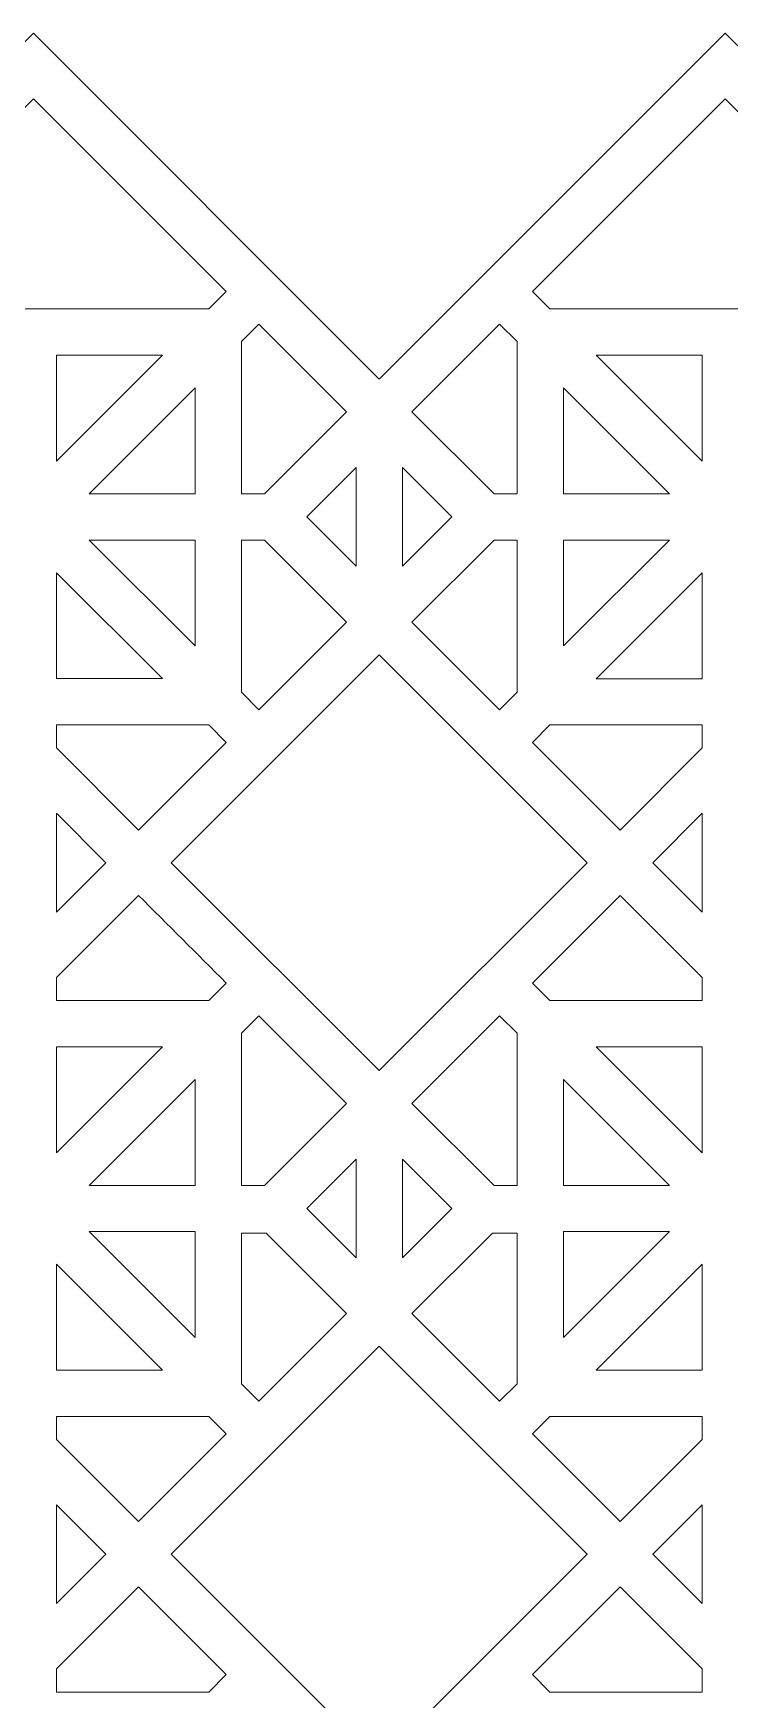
# Model space of a CAD drawing. Header units: centimetres. Extents: x -68 to 68, y -63 to 63.
# Drawn here: x 28.08 to 43.14, y 26.78 to 62.84 of the extents above; entities that cross this region are included whole.
import ezdxf

# ---------------------------------------------------------------- set-up
doc = ezdxf.new("R2010")
doc.units = ezdxf.units.CM
doc.header["$MEASUREMENT"] = 0
doc.layers.add('layer 1', color=7, linetype='Continuous')

msp = doc.modelspace()

# ---------------------------------------------------------------- linework, layer by layer
at = {"layer": 'layer 1', "color": 177, "lineweight": 9}
for points, knots in [([(58.00778, -62.84331), (58.00778, -62.84331), (68.47296, -52.37813), (68.47296, -52.37813), (68.47296, -52.37813), (68.47296, -52.37813), (60.99035, -44.89556), (60.99035, -44.89556), (60.99035, -44.89556), (60.99035, -44.89556), (68.47296, -37.41295), (68.47296, -37.41295), (68.47296, -37.41295), (68.47296, -37.41295), (61.00036, -29.94035), (61.00036, -29.94035), (61.00036, -29.94035), (61.00036, -29.94035), (68.47296, -22.44777), (68.47296, -22.44777), (68.47296, -22.44777), (68.47296, -22.44777), (60.99035, -14.96516), (60.99035, -14.96516), (60.99035, -14.96516), (60.99035, -14.96516), (68.47296, -7.48259), (68.47296, -7.48259), (68.47296, -7.48259), (68.47296, -7.48259), (60.99038, -0.00001), (60.99038, -0.00001), (60.99038, -0.00001), (60.99038, -0.00001), (68.47296, 7.48259), (68.47296, 7.48259), (68.47296, 7.48259), (68.47296, 7.48259), (60.99035, 14.96516), (60.99035, 14.96516), (60.99035, 14.96516), (60.99035, 14.96516), (68.47296, 22.44777), (68.47296, 22.44777), (68.47296, 22.44777), (68.47296, 22.44777), (61.00036, 29.92037), (61.00036, 29.92037), (61.00036, 29.92037), (61.00036, 29.92037), (60.99263, 29.9281), (60.99263, 29.9281), (60.99263, 29.9281), (60.99263, 29.9281), (60.99037, 29.93036), (60.99037, 29.93036), (60.99037, 29.93036), (60.99037, 29.93036), (68.47296, 37.41295), (68.47296, 37.41295), (68.47296, 37.41295), (68.47296, 37.41295), (60.99035, 44.89556), (60.99035, 44.89556), (60.99035, 44.89556), (60.99035, 44.89556), (68.47296, 52.37813), (68.47296, 52.37813), (68.47296, 52.37813), (68.47296, 52.37813), (58.00778, 62.84331), (58.00778, 62.84331), (58.00778, 62.84331), (58.00778, 62.84331), (50.52517, 55.3607), (50.52517, 55.3607), (50.52517, 55.3607), (50.52517, 55.3607), (43.0426, 62.84331), (43.0426, 62.84331), (43.0426, 62.84331), (43.0426, 62.84331), (35.56, 55.36071), (35.56, 55.36071), (35.56, 55.36071), (35.56, 55.36071), (28.07742, 62.84331), (28.07742, 62.84331), (28.07742, 62.84331), (28.07742, 62.84331), (20.59485, 55.3607), (20.59485, 55.3607), (20.59485, 55.3607), (20.59485, 55.3607), (13.11224, 62.84331), (13.11224, 62.84331), (13.11224, 62.84331), (13.11224, 62.84331), (2.64706, 52.37813), (2.64706, 52.37813), (2.64706, 52.37813), (2.64706, 52.37813), (10.12967, 44.89556), (10.12967, 44.89556), (10.12967, 44.89556), (10.12967, 44.89556), (2.64706, 37.41295), (2.64706, 37.41295), (2.64706, 37.41295), (2.64706, 37.41295), (10.12964, 29.93035), (10.12964, 29.93035), (10.12964, 29.93035), (10.12964, 29.93035), (2.64706, 22.44777), (2.64706, 22.44777), (2.64706, 22.44777), (2.64706, 22.44777), (10.12967, 14.96516), (10.12967, 14.96516), (10.12967, 14.96516), (10.12967, 14.96516), (2.64706, 7.48259), (2.64706, 7.48259), (2.64706, 7.48259), (2.64706, 7.48259), (10.12965, 0), (10.12965, 0), (10.12965, 0), (10.12965, 0), (2.64706, -7.48259), (2.64706, -7.48259), (2.64706, -7.48259), (2.64706, -7.48259), (10.12967, -14.96516), (10.12967, -14.96516), (10.12967, -14.96516), (10.12967, -14.96516), (2.64706, -22.44777), (2.64706, -22.44777), (2.64706, -22.44777), (2.64706, -22.44777), (10.12965, -29.93036), (10.12965, -29.93036), (10.12965, -29.93036), (10.12965, -29.93036), (2.64706, -37.41295), (2.64706, -37.41295), (2.64706, -37.41295), (2.64706, -37.41295), (10.12967, -44.89556), (10.12967, -44.89556), (10.12967, -44.89556), (10.12967, -44.89556), (2.64706, -52.37813), (2.64706, -52.37813), (2.64706, -52.37813), (2.64706, -52.37813), (13.11224, -62.84331), (13.11224, -62.84331), (13.11224, -62.84331), (13.11224, -62.84331), (20.59484, -55.36071), (20.59484, -55.36071), (20.59484, -55.36071), (20.59484, -55.36071), (28.07742, -62.84331), (28.07742, -62.84331), (28.07742, -62.84331), (28.07742, -62.84331), (35.56, -55.36071), (35.56, -55.36071), (35.56, -55.36071), (35.56, -55.36071), (43.0426, -62.84331), (43.0426, -62.84331), (43.0426, -62.84331), (43.0426, -62.84331), (50.52518, -55.36071), (50.52518, -55.36071), (50.52518, -55.36071), (50.52518, -55.36071), (58.00778, -62.84331), (58.00778, -62.84331)], [0, 0, 0, 0, 0.0212766, 0.0212766, 0.0212766, 0.0212766, 0.04255319, 0.04255319, 0.04255319, 0.04255319, 0.06382979, 0.06382979, 0.06382979, 0.06382979, 0.08510638, 0.08510638, 0.08510638, 0.08510638, 0.10638298, 0.10638298, 0.10638298, 0.10638298, 0.12765957, 0.12765957, 0.12765957, 0.12765957, 0.14893617, 0.14893617, 0.14893617, 0.14893617, 0.17021277, 0.17021277, 0.17021277, 0.17021277, 0.19148936, 0.19148936, 0.19148936, 0.19148936, 0.21276596, 0.21276596, 0.21276596, 0.21276596, 0.23404255, 0.23404255, 0.23404255, 0.23404255, 0.25531915, 0.25531915, 0.25531915, 0.25531915, 0.27659574, 0.27659574, 0.27659574, 0.27659574, 0.29787234, 0.29787234, 0.29787234, 0.29787234, 0.31914894, 0.31914894, 0.31914894, 0.31914894, 0.34042553, 0.34042553, 0.34042553, 0.34042553, 0.36170213, 0.36170213, 0.36170213, 0.36170213, 0.38297872, 0.38297872, 0.38297872, 0.38297872, 0.40425532, 0.40425532, 0.40425532, 0.40425532, 0.42553191, 0.42553191, 0.42553191, 0.42553191, 0.44680851, 0.44680851, 0.44680851, 0.44680851, 0.46808511, 0.46808511, 0.46808511, 0.46808511, 0.4893617, 0.4893617, 0.4893617, 0.4893617, 0.5106383, 0.5106383, 0.5106383, 0.5106383, 0.53191489, 0.53191489, 0.53191489, 0.53191489, 0.55319149, 0.55319149, 0.55319149, 0.55319149, 0.57446809, 0.57446809, 0.57446809, 0.57446809, 0.59574468, 0.59574468, 0.59574468, 0.59574468, 0.61702128, 0.61702128, 0.61702128, 0.61702128, 0.63829787, 0.63829787, 0.63829787, 0.63829787, 0.65957447, 0.65957447, 0.65957447, 0.65957447, 0.68085106, 0.68085106, 0.68085106, 0.68085106, 0.70212766, 0.70212766, 0.70212766, 0.70212766, 0.72340426, 0.72340426, 0.72340426, 0.72340426, 0.74468085, 0.74468085, 0.74468085, 0.74468085, 0.76595745, 0.76595745, 0.76595745, 0.76595745, 0.78723404, 0.78723404, 0.78723404, 0.78723404, 0.80851064, 0.80851064, 0.80851064, 0.80851064, 0.82978723, 0.82978723, 0.82978723, 0.82978723, 0.85106383, 0.85106383, 0.85106383, 0.85106383, 0.87234043, 0.87234043, 0.87234043, 0.87234043, 0.89361702, 0.89361702, 0.89361702, 0.89361702, 0.91489362, 0.91489362, 0.91489362, 0.91489362, 0.93617021, 0.93617021, 0.93617021, 0.93617021, 0.95744681, 0.95744681, 0.95744681, 0.95744681, 1, 1, 1, 1]), ([(23.90549, 57.25714), (23.90549, 57.25714), (24.28453, 56.87813), (24.28453, 56.87813), (24.28453, 56.87813), (24.28453, 56.87813), (31.87025, 56.87813), (31.87025, 56.87813), (31.87025, 56.87813), (31.87025, 56.87813), (32.24932, 57.2572), (32.24932, 57.2572), (32.24932, 57.2572), (32.24932, 57.2572), (28.07742, 61.4291), (28.07742, 61.4291), (28.07742, 61.4291), (28.07742, 61.4291), (23.90549, 57.25714), (23.90549, 57.25714)], [0, 0, 0, 0, 0.16666667, 0.16666667, 0.16666667, 0.16666667, 0.33333333, 0.33333333, 0.33333333, 0.33333333, 0.5, 0.5, 0.5, 0.5, 0.66666667, 0.66666667, 0.66666667, 0.66666667, 1, 1, 1, 1]), ([(47.21453, 57.25714), (47.21453, 57.25714), (46.83549, 56.87813), (46.83549, 56.87813), (46.83549, 56.87813), (46.83549, 56.87813), (39.24977, 56.87813), (39.24977, 56.87813), (39.24977, 56.87813), (39.24977, 56.87813), (38.8707, 57.2572), (38.8707, 57.2572), (38.8707, 57.2572), (38.8707, 57.2572), (43.0426, 61.4291), (43.0426, 61.4291), (43.0426, 61.4291), (43.0426, 61.4291), (47.21453, 57.25714), (47.21453, 57.25714)], [0, 0, 0, 0, 0.16666667, 0.16666667, 0.16666667, 0.16666667, 0.33333333, 0.33333333, 0.33333333, 0.33333333, 0.5, 0.5, 0.5, 0.5, 0.66666667, 0.66666667, 0.66666667, 0.66666667, 1, 1, 1, 1]), ([(32.57742, 52.87813), (32.57742, 52.87813), (33.07742, 52.87813), (33.07742, 52.87813), (33.07742, 52.87813), (33.07742, 52.87813), (34.8529, 54.65361), (34.8529, 54.65361), (34.8529, 54.65361), (34.8529, 54.65361), (32.95643, 56.55009), (32.95643, 56.55009), (32.95643, 56.55009), (32.95643, 56.55009), (32.57742, 56.17108), (32.57742, 56.17108), (32.57742, 56.17108), (32.57742, 56.17108), (32.57742, 52.87813), (32.57742, 52.87813)], [0, 0, 0, 0, 0.16666667, 0.16666667, 0.16666667, 0.16666667, 0.33333333, 0.33333333, 0.33333333, 0.33333333, 0.5, 0.5, 0.5, 0.5, 0.66666667, 0.66666667, 0.66666667, 0.66666667, 1, 1, 1, 1]), ([(38.04257, 52.87813), (38.04257, 52.87813), (36.26711, 54.6536), (36.26711, 54.6536), (36.26711, 54.6536), (36.26711, 54.6536), (38.16359, 56.55009), (38.16359, 56.55009), (38.16359, 56.55009), (38.16359, 56.55009), (38.5426, 56.17108), (38.5426, 56.17108), (38.5426, 56.17108), (38.5426, 56.17108), (38.5426, 52.87813), (38.5426, 52.87813), (38.5426, 52.87813), (38.5426, 52.87813), (38.04257, 52.87813), (38.04257, 52.87813)], [0, 0, 0, 0, 0.16666667, 0.16666667, 0.16666667, 0.16666667, 0.33333333, 0.33333333, 0.33333333, 0.33333333, 0.5, 0.5, 0.5, 0.5, 0.66666667, 0.66666667, 0.66666667, 0.66666667, 1, 1, 1, 1]), ([(28.57726, 53.58527), (28.57726, 53.58527), (28.57727, 55.87813), (28.57727, 55.87813), (28.57727, 55.87813), (28.57727, 55.87813), (30.87014, 55.87814), (30.87014, 55.87814), (30.87014, 55.87814), (30.87014, 55.87814), (28.57726, 53.58527), (28.57726, 53.58527)], [0, 0, 0, 0, 0.25, 0.25, 0.25, 0.25, 0.5, 0.5, 0.5, 0.5, 1, 1, 1, 1]), ([(42.54276, 53.58527), (42.54276, 53.58527), (42.54275, 55.87813), (42.54275, 55.87813), (42.54275, 55.87813), (42.54275, 55.87813), (40.24988, 55.87814), (40.24988, 55.87814), (40.24988, 55.87814), (40.24988, 55.87814), (42.54276, 53.58527), (42.54276, 53.58527)], [0, 0, 0, 0, 0.25, 0.25, 0.25, 0.25, 0.5, 0.5, 0.5, 0.5, 1, 1, 1, 1]), ([(29.28431, 52.87813), (29.28431, 52.87813), (31.57742, 55.17117), (31.57742, 55.17117), (31.57742, 55.17117), (31.57742, 55.17117), (31.57742, 52.87813), (31.57742, 52.87813), (31.57742, 52.87813), (31.57742, 52.87813), (29.28431, 52.87813), (29.28431, 52.87813)], [0, 0, 0, 0, 0.25, 0.25, 0.25, 0.25, 0.5, 0.5, 0.5, 0.5, 1, 1, 1, 1]), ([(41.83571, 52.87813), (41.83571, 52.87813), (39.5426, 55.17117), (39.5426, 55.17117), (39.5426, 55.17117), (39.5426, 55.17117), (39.5426, 52.87813), (39.5426, 52.87813), (39.5426, 52.87813), (39.5426, 52.87813), (41.83571, 52.87813), (41.83571, 52.87813)], [0, 0, 0, 0, 0.25, 0.25, 0.25, 0.25, 0.5, 0.5, 0.5, 0.5, 1, 1, 1, 1]), ([(35.06, 53.4465), (35.06, 53.4465), (35.06, 51.30973), (35.06, 51.30973), (35.06, 51.30973), (35.06, 51.30973), (33.99163, 52.37813), (33.99163, 52.37813), (33.99163, 52.37813), (33.99163, 52.37813), (35.06, 53.4465), (35.06, 53.4465)], [0, 0, 0, 0, 0.25, 0.25, 0.25, 0.25, 0.5, 0.5, 0.5, 0.5, 1, 1, 1, 1]), ([(36.05999, 51.30973), (36.05999, 51.30973), (36.05997, 53.44653), (36.05997, 53.44653), (36.05997, 53.44653), (36.05997, 53.44653), (37.12839, 52.37813), (37.12839, 52.37813), (37.12839, 52.37813), (37.12839, 52.37813), (36.05999, 51.30973), (36.05999, 51.30973)], [0, 0, 0, 0, 0.25, 0.25, 0.25, 0.25, 0.5, 0.5, 0.5, 0.5, 1, 1, 1, 1]), ([(31.57742, 49.58513), (31.57742, 49.58513), (31.57742, 51.87813), (31.57742, 51.87813), (31.57742, 51.87813), (31.57742, 51.87813), (29.28442, 51.87813), (29.28442, 51.87813), (29.28442, 51.87813), (29.28442, 51.87813), (31.57742, 49.58513), (31.57742, 49.58513)], [0, 0, 0, 0, 0.25, 0.25, 0.25, 0.25, 0.5, 0.5, 0.5, 0.5, 1, 1, 1, 1]), ([(32.57742, 51.87813), (32.57742, 51.87813), (33.07742, 51.87812), (33.07742, 51.87812), (33.07742, 51.87812), (33.07742, 51.87812), (34.8529, 50.10264), (34.8529, 50.10264), (34.8529, 50.10264), (34.8529, 50.10264), (32.95647, 48.20621), (32.95647, 48.20621), (32.95647, 48.20621), (32.95647, 48.20621), (32.57742, 48.58525), (32.57742, 48.58525), (32.57742, 48.58525), (32.57742, 48.58525), (32.57742, 51.87813), (32.57742, 51.87813)], [0, 0, 0, 0, 0.16666667, 0.16666667, 0.16666667, 0.16666667, 0.33333333, 0.33333333, 0.33333333, 0.33333333, 0.5, 0.5, 0.5, 0.5, 0.66666667, 0.66666667, 0.66666667, 0.66666667, 1, 1, 1, 1]), ([(38.5426, 51.87813), (38.5426, 51.87813), (38.04259, 51.87812), (38.04259, 51.87812), (38.04259, 51.87812), (38.04259, 51.87812), (36.26711, 50.10264), (36.26711, 50.10264), (36.26711, 50.10264), (36.26711, 50.10264), (38.16355, 48.20621), (38.16355, 48.20621), (38.16355, 48.20621), (38.16355, 48.20621), (38.5426, 48.58525), (38.5426, 48.58525), (38.5426, 48.58525), (38.5426, 48.58525), (38.5426, 51.87813), (38.5426, 51.87813)], [0, 0, 0, 0, 0.16666667, 0.16666667, 0.16666667, 0.16666667, 0.33333333, 0.33333333, 0.33333333, 0.33333333, 0.5, 0.5, 0.5, 0.5, 0.66666667, 0.66666667, 0.66666667, 0.66666667, 1, 1, 1, 1]), ([(39.5426, 49.58513), (39.5426, 49.58513), (39.54259, 51.87813), (39.54259, 51.87813), (39.54259, 51.87813), (39.54259, 51.87813), (41.8356, 51.87813), (41.8356, 51.87813), (41.8356, 51.87813), (41.8356, 51.87813), (39.5426, 49.58513), (39.5426, 49.58513)], [0, 0, 0, 0, 0.25, 0.25, 0.25, 0.25, 0.5, 0.5, 0.5, 0.5, 1, 1, 1, 1]), ([(28.57726, 51.1711), (28.57726, 51.1711), (28.57727, 48.87824), (28.57727, 48.87824), (28.57727, 48.87824), (28.57727, 48.87824), (30.87014, 48.87823), (30.87014, 48.87823), (30.87014, 48.87823), (30.87014, 48.87823), (28.57726, 51.1711), (28.57726, 51.1711)], [0, 0, 0, 0, 0.25, 0.25, 0.25, 0.25, 0.5, 0.5, 0.5, 0.5, 1, 1, 1, 1]), ([(40.24984, 48.87814), (40.24984, 48.87814), (42.54275, 48.87812), (42.54275, 48.87812), (42.54275, 48.87812), (42.54275, 48.87812), (42.54276, 51.17107), (42.54276, 51.17107), (42.54276, 51.17107), (42.54276, 51.17107), (40.24984, 48.87814), (40.24984, 48.87814)], [0, 0, 0, 0, 0.25, 0.25, 0.25, 0.25, 0.5, 0.5, 0.5, 0.5, 1, 1, 1, 1]), ([(35.56001, 40.39557), (35.56001, 40.39557), (40.06, 44.89555), (40.06, 44.89555), (40.06, 44.89555), (40.06, 44.89555), (40.06001, 44.89556), (40.06001, 44.89556), (40.06001, 44.89556), (40.06001, 44.89556), (35.56, 49.39552), (35.56, 49.39552), (35.56, 49.39552), (35.56, 49.39552), (31.06002, 44.89555), (31.06002, 44.89555), (31.06002, 44.89555), (31.06002, 44.89555), (35.56001, 40.39557), (35.56001, 40.39557)], [0, 0, 0, 0, 0.16666667, 0.16666667, 0.16666667, 0.16666667, 0.33333333, 0.33333333, 0.33333333, 0.33333333, 0.5, 0.5, 0.5, 0.5, 0.66666667, 0.66666667, 0.66666667, 0.66666667, 1, 1, 1, 1]), ([(30.35291, 45.60265), (30.35291, 45.60265), (30.35292, 45.60266), (30.35292, 45.60266), (30.35292, 45.60266), (30.35292, 45.60266), (30.3579, 45.60764), (30.3579, 45.60764), (30.3579, 45.60764), (30.3579, 45.60764), (30.35851, 45.60825), (30.35851, 45.60825), (30.35851, 45.60825), (30.35851, 45.60825), (32.24936, 47.4991), (32.24936, 47.4991), (32.24936, 47.4991), (32.24936, 47.4991), (31.87031, 47.87813), (31.87031, 47.87813), (31.87031, 47.87813), (31.87031, 47.87813), (28.57727, 47.87814), (28.57727, 47.87814), (28.57727, 47.87814), (28.57727, 47.87814), (28.57727, 47.3783), (28.57727, 47.3783)], [0, 0, 0, 0, 0.125, 0.125, 0.125, 0.125, 0.25, 0.25, 0.25, 0.25, 0.375, 0.375, 0.375, 0.375, 0.5, 0.5, 0.5, 0.5, 0.625, 0.625, 0.625, 0.625, 0.75, 0.75, 0.75, 0.75, 1, 1, 1, 1]), ([(40.76711, 45.60266), (40.76711, 45.60266), (38.87066, 47.4991), (38.87066, 47.4991), (38.87066, 47.4991), (38.87066, 47.4991), (39.24971, 47.87813), (39.24971, 47.87813), (39.24971, 47.87813), (39.24971, 47.87813), (42.54275, 47.87814), (42.54275, 47.87814), (42.54275, 47.87814), (42.54275, 47.87814), (42.54275, 47.87813), (42.54275, 47.87813), (42.54275, 47.87813), (42.54275, 47.87813), (42.54274, 47.3783), (42.54274, 47.3783), (42.54274, 47.3783), (42.54274, 47.3783), (40.76711, 45.60266), (40.76711, 45.60266)], [0, 0, 0, 0, 0.14285714, 0.14285714, 0.14285714, 0.14285714, 0.28571429, 0.28571429, 0.28571429, 0.28571429, 0.42857143, 0.42857143, 0.42857143, 0.42857143, 0.57142857, 0.57142857, 0.57142857, 0.57142857, 0.71428571, 0.71428571, 0.71428571, 0.71428571, 1, 1, 1, 1]), ([(28.57727, 43.827), (28.57727, 43.827), (28.57727, 45.96407), (28.57727, 45.96407), (28.57727, 45.96407), (28.57727, 45.96407), (29.64581, 44.89555), (29.64581, 44.89555), (29.64581, 44.89555), (29.64581, 44.89555), (29.6458, 44.89554), (29.6458, 44.89554), (29.6458, 44.89554), (29.6458, 44.89554), (28.57727, 43.827), (28.57727, 43.827)], [0, 0, 0, 0, 0.2, 0.2, 0.2, 0.2, 0.4, 0.4, 0.4, 0.4, 0.6, 0.6, 0.6, 0.6, 1, 1, 1, 1]), ([(42.54274, 43.82701), (42.54274, 43.82701), (42.54274, 45.96407), (42.54274, 45.96407), (42.54274, 45.96407), (42.54274, 45.96407), (41.47422, 44.89554), (41.47422, 44.89554), (41.47422, 44.89554), (41.47422, 44.89554), (42.54274, 43.82701), (42.54274, 43.82701)], [0, 0, 0, 0, 0.25, 0.25, 0.25, 0.25, 0.5, 0.5, 0.5, 0.5, 1, 1, 1, 1]), ([(30.35292, 44.18844), (30.35292, 44.18844), (28.57727, 42.41279), (28.57727, 42.41279), (28.57727, 42.41279), (28.57727, 42.41279), (28.57727, 41.91295), (28.57727, 41.91295), (28.57727, 41.91295), (28.57727, 41.91295), (31.87031, 41.91295), (31.87031, 41.91295), (31.87031, 41.91295), (31.87031, 41.91295), (32.24936, 42.29198), (32.24936, 42.29198), (32.24936, 42.29198), (31.61722, 42.92413), (30.98506, 43.5563), (30.35292, 44.18844)], [0, 0, 0, 0, 0.16666667, 0.16666667, 0.16666667, 0.16666667, 0.33333333, 0.33333333, 0.33333333, 0.33333333, 0.5, 0.5, 0.5, 0.5, 0.66666667, 0.66666667, 0.66666667, 0.66666667, 1, 1, 1, 1]), ([(40.7671, 44.18844), (40.7671, 44.18844), (42.54275, 42.41279), (42.54275, 42.41279), (42.54275, 42.41279), (42.54275, 42.41279), (42.54274, 41.91295), (42.54274, 41.91295), (42.54274, 41.91295), (42.54274, 41.91295), (39.24971, 41.91295), (39.24971, 41.91295), (39.24971, 41.91295), (39.24971, 41.91295), (38.87066, 42.29198), (38.87066, 42.29198), (38.87066, 42.29198), (38.87066, 42.29198), (40.7671, 44.18844), (40.7671, 44.18844)], [0, 0, 0, 0, 0.16666667, 0.16666667, 0.16666667, 0.16666667, 0.33333333, 0.33333333, 0.33333333, 0.33333333, 0.5, 0.5, 0.5, 0.5, 0.66666667, 0.66666667, 0.66666667, 0.66666667, 1, 1, 1, 1]), ([(33.07741, 37.91295), (33.07741, 37.91295), (32.57742, 37.91295), (32.57742, 37.91295), (32.57742, 37.91295), (32.57742, 37.91295), (32.57742, 41.20583), (32.57742, 41.20583), (32.57742, 41.20583), (32.57742, 41.20583), (32.95647, 41.58487), (32.95647, 41.58487), (32.95647, 41.58487), (32.95647, 41.58487), (34.85291, 39.68846), (34.85291, 39.68846), (34.85291, 39.68846), (34.85291, 39.68846), (33.07741, 37.91295), (33.07741, 37.91295)], [0, 0, 0, 0, 0.16666667, 0.16666667, 0.16666667, 0.16666667, 0.33333333, 0.33333333, 0.33333333, 0.33333333, 0.5, 0.5, 0.5, 0.5, 0.66666667, 0.66666667, 0.66666667, 0.66666667, 1, 1, 1, 1]), ([(38.5426, 41.20583), (38.5426, 41.20583), (38.16355, 41.58487), (38.16355, 41.58487), (38.16355, 41.58487), (38.16355, 41.58487), (36.26711, 39.68845), (36.26711, 39.68845), (36.26711, 39.68845), (36.26711, 39.68845), (38.04258, 37.91295), (38.04258, 37.91295), (38.04258, 37.91295), (38.04258, 37.91295), (38.54259, 37.91295), (38.54259, 37.91295), (38.54259, 37.91295), (38.54259, 37.91295), (38.5426, 41.20583), (38.5426, 41.20583)], [0, 0, 0, 0, 0.16666667, 0.16666667, 0.16666667, 0.16666667, 0.33333333, 0.33333333, 0.33333333, 0.33333333, 0.5, 0.5, 0.5, 0.5, 0.66666667, 0.66666667, 0.66666667, 0.66666667, 1, 1, 1, 1]), ([(30.87018, 40.91294), (30.87018, 40.91294), (28.57727, 40.91296), (28.57727, 40.91296), (28.57727, 40.91296), (28.57727, 40.91296), (28.57726, 38.62001), (28.57726, 38.62001), (28.57726, 38.62001), (28.57726, 38.62001), (30.87018, 40.91294), (30.87018, 40.91294)], [0, 0, 0, 0, 0.25, 0.25, 0.25, 0.25, 0.5, 0.5, 0.5, 0.5, 1, 1, 1, 1]), ([(40.24984, 40.91294), (40.24984, 40.91294), (42.54275, 40.91296), (42.54275, 40.91296), (42.54275, 40.91296), (42.54275, 40.91296), (42.54276, 38.62001), (42.54276, 38.62001), (42.54276, 38.62001), (42.54276, 38.62001), (40.24984, 40.91294), (40.24984, 40.91294)], [0, 0, 0, 0, 0.25, 0.25, 0.25, 0.25, 0.5, 0.5, 0.5, 0.5, 1, 1, 1, 1]), ([(31.57742, 40.20595), (31.57742, 40.20595), (31.57743, 37.91295), (31.57743, 37.91295), (31.57743, 37.91295), (31.57743, 37.91295), (29.28442, 37.91295), (29.28442, 37.91295), (29.28442, 37.91295), (29.28442, 37.91295), (31.57742, 40.20595), (31.57742, 40.20595)], [0, 0, 0, 0, 0.25, 0.25, 0.25, 0.25, 0.5, 0.5, 0.5, 0.5, 1, 1, 1, 1]), ([(39.5426, 40.20595), (39.5426, 40.20595), (39.54259, 37.91295), (39.54259, 37.91295), (39.54259, 37.91295), (39.54259, 37.91295), (41.8356, 37.91295), (41.8356, 37.91295), (41.8356, 37.91295), (41.8356, 37.91295), (39.5426, 40.20595), (39.5426, 40.20595)], [0, 0, 0, 0, 0.25, 0.25, 0.25, 0.25, 0.5, 0.5, 0.5, 0.5, 1, 1, 1, 1]), ([(35.06, 38.48131), (35.06, 38.48131), (33.99163, 37.41295), (33.99163, 37.41295), (33.99163, 37.41295), (33.99163, 37.41295), (35.06, 36.34457), (35.06, 36.34457), (35.06, 36.34457), (35.06, 36.34457), (35.06, 38.48131), (35.06, 38.48131)], [0, 0, 0, 0, 0.25, 0.25, 0.25, 0.25, 0.5, 0.5, 0.5, 0.5, 1, 1, 1, 1]), ([(36.06, 36.34459), (36.06, 36.34459), (37.12839, 37.41295), (37.12839, 37.41295), (37.12839, 37.41295), (37.12839, 37.41295), (36.06, 38.48135), (36.06, 38.48135), (36.06, 38.48135), (36.06, 38.48135), (36.06, 38.48133), (36.06, 38.48133), (36.06, 38.48133), (36.06, 38.48133), (36.06, 36.34459), (36.06, 36.34459)], [0, 0, 0, 0, 0.2, 0.2, 0.2, 0.2, 0.4, 0.4, 0.4, 0.4, 0.6, 0.6, 0.6, 0.6, 1, 1, 1, 1]), ([(29.28431, 36.91295), (29.28431, 36.91295), (31.57742, 34.61991), (31.57742, 34.61991), (31.57742, 34.61991), (31.57742, 34.61991), (31.57742, 36.91295), (31.57742, 36.91295), (31.57742, 36.91295), (31.57742, 36.91295), (29.28431, 36.91295), (29.28431, 36.91295)], [0, 0, 0, 0, 0.25, 0.25, 0.25, 0.25, 0.5, 0.5, 0.5, 0.5, 1, 1, 1, 1]), ([(34.85291, 35.13746), (34.85291, 35.13746), (32.95643, 33.24099), (32.95643, 33.24099), (32.95643, 33.24099), (32.95643, 33.24099), (32.57742, 33.62), (32.57742, 33.62), (32.57742, 33.62), (32.57742, 33.62), (32.57742, 36.87876), (32.57742, 36.87876), (32.57742, 36.87876), (32.57742, 36.87876), (33.1116, 36.87876), (33.1116, 36.87876), (33.1116, 36.87876), (33.1116, 36.87876), (34.85291, 35.13746), (34.85291, 35.13746)], [0, 0, 0, 0, 0.16666667, 0.16666667, 0.16666667, 0.16666667, 0.33333333, 0.33333333, 0.33333333, 0.33333333, 0.5, 0.5, 0.5, 0.5, 0.66666667, 0.66666667, 0.66666667, 0.66666667, 1, 1, 1, 1]), ([(38.00841, 36.87876), (38.00841, 36.87876), (36.26711, 35.13747), (36.26711, 35.13747), (36.26711, 35.13747), (36.26711, 35.13747), (38.16359, 33.24099), (38.16359, 33.24099), (38.16359, 33.24099), (38.16359, 33.24099), (38.5426, 33.62), (38.5426, 33.62), (38.5426, 33.62), (38.5426, 33.62), (38.54261, 36.87876), (38.54261, 36.87876), (38.54261, 36.87876), (38.54261, 36.87876), (38.5426, 36.87876), (38.5426, 36.87876), (38.5426, 36.87876), (38.5426, 36.87876), (38.00841, 36.87876), (38.00841, 36.87876)], [0, 0, 0, 0, 0.14285714, 0.14285714, 0.14285714, 0.14285714, 0.28571429, 0.28571429, 0.28571429, 0.28571429, 0.42857143, 0.42857143, 0.42857143, 0.42857143, 0.57142857, 0.57142857, 0.57142857, 0.57142857, 0.71428571, 0.71428571, 0.71428571, 0.71428571, 1, 1, 1, 1]), ([(41.83571, 36.91295), (41.83571, 36.91295), (39.5426, 34.61991), (39.5426, 34.61991), (39.5426, 34.61991), (39.5426, 34.61991), (39.5426, 36.91295), (39.5426, 36.91295), (39.5426, 36.91295), (39.5426, 36.91295), (41.83571, 36.91295), (41.83571, 36.91295)], [0, 0, 0, 0, 0.25, 0.25, 0.25, 0.25, 0.5, 0.5, 0.5, 0.5, 1, 1, 1, 1]), ([(28.57726, 36.20581), (28.57726, 36.20581), (28.57727, 33.91295), (28.57727, 33.91295), (28.57727, 33.91295), (28.57727, 33.91295), (30.87014, 33.91294), (30.87014, 33.91294), (30.87014, 33.91294), (30.87014, 33.91294), (28.57726, 36.20581), (28.57726, 36.20581)], [0, 0, 0, 0, 0.25, 0.25, 0.25, 0.25, 0.5, 0.5, 0.5, 0.5, 1, 1, 1, 1]), ([(42.54276, 36.20581), (42.54276, 36.20581), (42.54275, 33.91295), (42.54275, 33.91295), (42.54275, 33.91295), (42.54275, 33.91295), (40.24988, 33.91294), (40.24988, 33.91294), (40.24988, 33.91294), (40.24988, 33.91294), (42.54276, 36.20581), (42.54276, 36.20581)], [0, 0, 0, 0, 0.25, 0.25, 0.25, 0.25, 0.5, 0.5, 0.5, 0.5, 1, 1, 1, 1]), ([(35.56, 25.43038), (35.56, 25.43038), (40.06, 29.93039), (40.06, 29.93039), (40.06, 29.93039), (40.06, 29.93039), (35.56, 34.43037), (35.56, 34.43037), (35.56, 34.43037), (35.56, 34.43037), (31.06003, 29.93037), (31.06003, 29.93037), (31.06003, 29.93037), (31.06003, 29.93037), (35.56, 25.43038), (35.56, 25.43038)], [0, 0, 0, 0, 0.2, 0.2, 0.2, 0.2, 0.4, 0.4, 0.4, 0.4, 0.6, 0.6, 0.6, 0.6, 1, 1, 1, 1]), ([(28.57727, 32.4131), (28.57727, 32.4131), (28.57727, 32.91295), (28.57727, 32.91295), (28.57727, 32.91295), (28.57727, 32.91295), (31.87025, 32.91295), (31.87025, 32.91295), (31.87025, 32.91295), (31.87025, 32.91295), (32.24932, 32.53388), (32.24932, 32.53388), (32.24932, 32.53388), (32.24932, 32.53388), (30.35292, 30.63748), (30.35292, 30.63748), (30.35292, 30.63748), (30.35292, 30.63748), (30.35291, 30.63747), (30.35291, 30.63747), (30.35291, 30.63747), (30.35291, 30.63747), (30.3529, 30.63746), (30.3529, 30.63746), (30.3529, 30.63746), (30.3529, 30.63746), (28.57727, 32.4131), (28.57727, 32.4131)], [0, 0, 0, 0, 0.125, 0.125, 0.125, 0.125, 0.25, 0.25, 0.25, 0.25, 0.375, 0.375, 0.375, 0.375, 0.5, 0.5, 0.5, 0.5, 0.625, 0.625, 0.625, 0.625, 0.75, 0.75, 0.75, 0.75, 1, 1, 1, 1]), ([(38.8707, 32.53388), (38.8707, 32.53388), (39.24977, 32.91295), (39.24977, 32.91295), (39.24977, 32.91295), (39.24977, 32.91295), (42.54275, 32.91295), (42.54275, 32.91295), (42.54275, 32.91295), (42.54275, 32.91295), (42.54275, 32.4131), (42.54275, 32.4131), (42.54275, 32.4131), (42.54275, 32.4131), (40.76715, 30.63752), (40.76715, 30.63752), (40.76715, 30.63752), (40.76715, 30.63752), (38.8707, 32.53388), (38.8707, 32.53388)], [0, 0, 0, 0, 0.16666667, 0.16666667, 0.16666667, 0.16666667, 0.33333333, 0.33333333, 0.33333333, 0.33333333, 0.5, 0.5, 0.5, 0.5, 0.66666667, 0.66666667, 0.66666667, 0.66666667, 1, 1, 1, 1]), ([(28.57728, 30.99889), (28.57728, 30.99889), (28.57727, 28.86182), (28.57727, 28.86182), (28.57727, 28.86182), (28.57727, 28.86182), (29.6458, 29.93037), (29.6458, 29.93037), (29.6458, 29.93037), (29.6458, 29.93037), (28.57728, 30.99889), (28.57728, 30.99889)], [0, 0, 0, 0, 0.25, 0.25, 0.25, 0.25, 0.5, 0.5, 0.5, 0.5, 1, 1, 1, 1]), ([(42.54275, 28.86181), (42.54275, 28.86181), (41.47421, 29.93037), (41.47421, 29.93037), (41.47421, 29.93037), (41.47421, 29.93037), (42.54275, 30.99889), (42.54275, 30.99889), (42.54275, 30.99889), (42.54275, 30.99889), (42.54275, 28.86181), (42.54275, 28.86181)], [0, 0, 0, 0, 0.25, 0.25, 0.25, 0.25, 0.5, 0.5, 0.5, 0.5, 1, 1, 1, 1]), ([(28.57727, 26.94777), (28.57727, 26.94777), (28.57727, 27.44761), (28.57727, 27.44761), (28.57727, 27.44761), (28.57727, 27.44761), (30.35283, 29.22318), (30.35283, 29.22318), (30.35283, 29.22318), (30.35283, 29.22318), (30.35291, 29.22326), (30.35291, 29.22326), (30.35291, 29.22326), (30.35291, 29.22326), (32.24932, 27.32684), (32.24932, 27.32684), (32.24932, 27.32684), (32.24932, 27.32684), (31.87025, 26.94777), (31.87025, 26.94777), (31.87025, 26.94777), (31.87025, 26.94777), (28.57727, 26.94777), (28.57727, 26.94777)], [0, 0, 0, 0, 0.14285714, 0.14285714, 0.14285714, 0.14285714, 0.28571429, 0.28571429, 0.28571429, 0.28571429, 0.42857143, 0.42857143, 0.42857143, 0.42857143, 0.57142857, 0.57142857, 0.57142857, 0.57142857, 0.71428571, 0.71428571, 0.71428571, 0.71428571, 1, 1, 1, 1]), ([(42.54275, 27.44762), (42.54275, 27.44762), (42.54275, 27.44761), (42.54275, 27.44761), (42.54275, 27.44761), (42.54275, 27.44761), (42.54275, 26.94777), (42.54275, 26.94777), (42.54275, 26.94777), (42.54275, 26.94777), (39.24977, 26.94777), (39.24977, 26.94777), (39.24977, 26.94777), (39.24977, 26.94777), (38.8707, 27.32684), (38.8707, 27.32684), (38.8707, 27.32684), (38.8707, 27.32684), (40.76711, 29.22326), (40.76711, 29.22326), (40.76711, 29.22326), (40.76711, 29.22326), (40.76711, 29.22327), (40.76711, 29.22327)], [0, 0, 0, 0, 0.14285714, 0.14285714, 0.14285714, 0.14285714, 0.28571429, 0.28571429, 0.28571429, 0.28571429, 0.42857143, 0.42857143, 0.42857143, 0.42857143, 0.57142857, 0.57142857, 0.57142857, 0.57142857, 0.71428571, 0.71428571, 0.71428571, 0.71428571, 1, 1, 1, 1]), ([(42.54274, 27.44761), (42.54274, 27.44761), (40.76715, 29.22322), (40.76715, 29.22322), (40.76715, 29.22322), (40.76715, 29.22322), (40.76711, 29.22326), (40.76711, 29.22326), (40.76711, 29.22326), (40.76711, 29.22326), (40.76711, 29.22327), (40.76711, 29.22327), (40.76711, 29.22327), (40.76711, 29.22327), (40.7671, 29.22327), (40.7671, 29.22327)], [0, 0, 0, 0, 0.2, 0.2, 0.2, 0.2, 0.4, 0.4, 0.4, 0.4, 0.6, 0.6, 0.6, 0.6, 1, 1, 1, 1])]:
    msp.add_open_spline(points, degree=3, knots=knots, dxfattribs=at)
msp.add_open_spline([(30.35291, 45.60266), (30.35291, 45.60266), (28.57728, 47.3783), (28.57728, 47.3783)], degree=3, dxfattribs=at)

doc.saveas('drawing.dxf')
